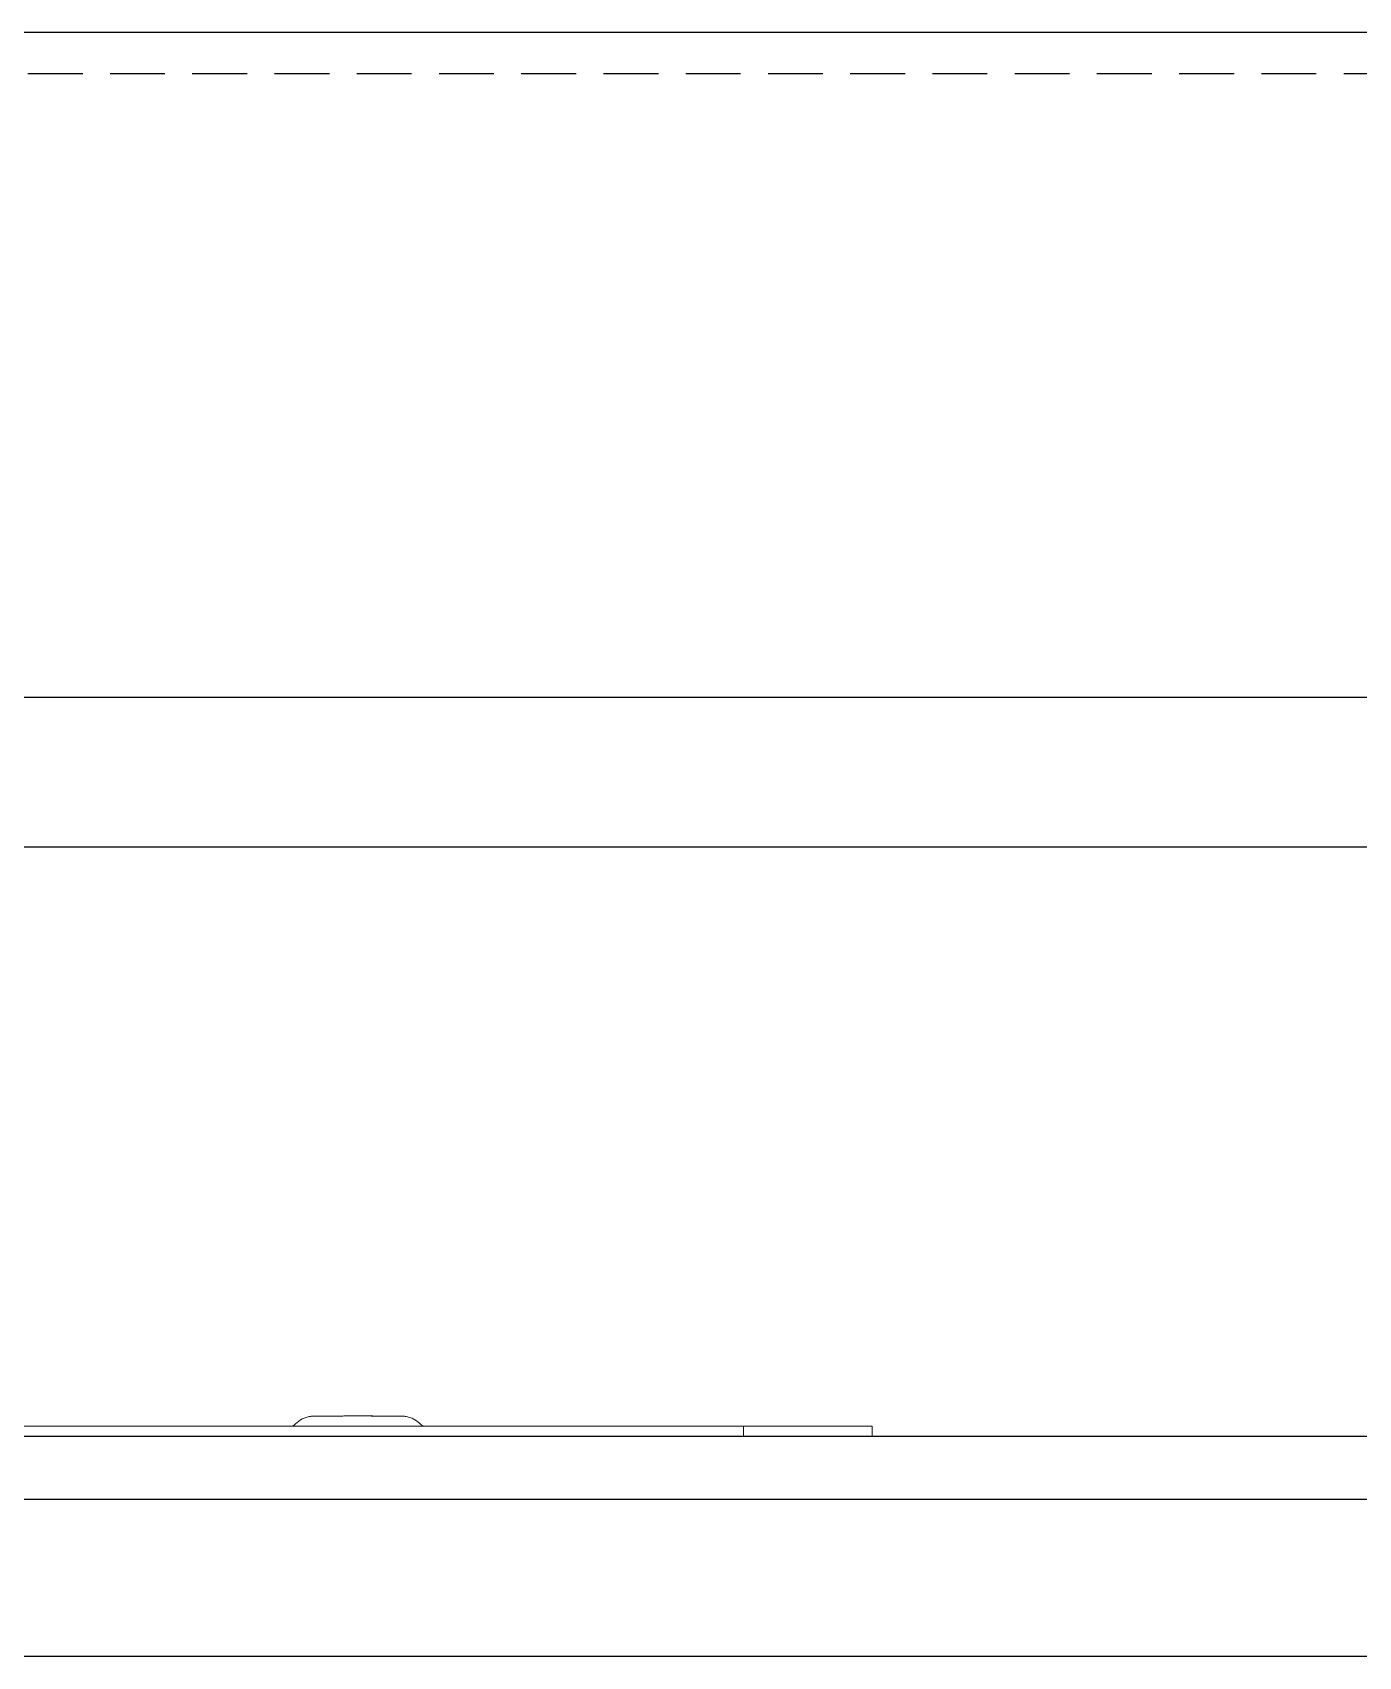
# Model space of a CAD drawing. Header units: inches. Extents: x -456 to 658, y -232 to 0.
# Drawn here: x -114.72 to -108.67, y -33.29 to -25.88 of the extents above; entities that cross this region are included whole.
import ezdxf

# ---------------------------------------------------------------- set-up
doc = ezdxf.new("R2010")
doc.units = ezdxf.units.IN
doc.header["$MEASUREMENT"] = 0
doc.linetypes.add('HIDDEN', pattern=[0.375, 0.25, -0.125])
doc.layers.add('_Defpoints', color=7, linetype='Continuous', lineweight=25, plot=False)

# ---------------------------------------------------------------- blocks, each defined once
blk = doc.blocks.new('ironridge flashfoot front view')
at = {"color": 0, "linetype": 'Continuous', "lineweight": 0}
for p, q in [((7331.098, 2674.0438), (7335.6557, 2674.0438)), ((7335.6557, 2674.0438), (7331.098, 2674.0438)), ((7335.6557, 2674.0438), (7336.2421, 2674.0438)), ((7335.6557, 2674.0438), (7335.6557, 2673.9969)), ((7336.2421, 2674.0438), (7335.6557, 2674.0438)), ((7335.6557, 2673.9969), (7335.6557, 2674.0438)), ((7336.2421, 2673.9969), (7336.2421, 2674.0438)), ((7336.2421, 2674.0438), (7336.2421, 2673.9969)), ((7331.098, 2673.9969), (7335.6557, 2673.9969)), ((7331.098, 2673.9969), (7335.6557, 2673.9969)), ((7336.2421, 2673.9969), (7335.6557, 2673.9969)), ((7336.2421, 2673.9969), (7335.6557, 2673.9969))]:
    blk.add_line(p, q, dxfattribs=at)
for points, knots in [([(7333.5875, 2674.0438), (7333.5898, 2674.0438), (7333.5922, 2674.044), (7333.5975, 2674.0451), (7333.6005, 2674.0461), (7333.6067, 2674.0492), (7333.6099, 2674.0516), (7333.6126, 2674.0543)], [0, 0, 0, 0, 0.0060037, 0.0060037, 0.01388174, 0.01388174, 0.02377762, 0.02377762, 0.02377762, 0.02377762]), ([(7333.6126, 2674.0543), (7333.6215, 2674.0634), (7333.632, 2674.071), (7333.6488, 2674.0796), (7333.6547, 2674.082), (7333.6665, 2674.0858), (7333.6726, 2674.0872), (7333.68, 2674.0884), (7333.6817, 2674.0886), (7333.6844, 2674.0889), (7333.6855, 2674.089), (7333.6879, 2674.0892), (7333.689, 2674.0893), (7333.6908, 2674.0894), (7333.6916, 2674.0894), (7333.6934, 2674.0895), (7333.6943, 2674.0895), (7333.6978, 2674.0896), (7333.7004, 2674.0897), (7333.7088, 2674.0898), (7333.7154, 2674.0898), (7333.736, 2674.09), (7333.7522, 2674.0901), (7333.7881, 2674.0902), (7333.8079, 2674.0902), (7333.8492, 2674.0903), (7333.8713, 2674.0903), (7333.915, 2674.0903), (7333.9371, 2674.0903), (7333.9786, 2674.0902), (7333.9986, 2674.0902), (7334.0337, 2674.0901), (7334.0494, 2674.09), (7334.0746, 2674.0899), (7334.0843, 2674.0898), (7334.0945, 2674.0896), (7334.0967, 2674.0896), (7334.101, 2674.0895), (7334.1017, 2674.0894), (7334.1037, 2674.0893), (7334.1051, 2674.0892), (7334.1084, 2674.089), (7334.1101, 2674.0888), (7334.1137, 2674.0883), (7334.1156, 2674.088), (7334.1208, 2674.0871), (7334.1243, 2674.0863), (7334.1349, 2674.0834), (7334.142, 2674.0807), (7334.1594, 2674.0722), (7334.1693, 2674.0652), (7334.1789, 2674.0561), (7334.1797, 2674.0552), (7334.1806, 2674.0543)], [0, 0, 0, 0, 0.0323814, 0.0323814, 0.0484409, 0.0484409, 0.0641715, 0.0641715, 0.0685783, 0.0685783, 0.0720883, 0.0720883, 0.0767028, 0.0767028, 0.0814595, 0.0814595, 0.0904195, 0.0904195, 0.1172575, 0.1172575, 0.1577257, 0.1577257, 0.2188406, 0.2188406, 0.2752867, 0.2752867, 0.3311948, 0.3311948, 0.386958, 0.386958, 0.4427599, 0.4427599, 0.4986544, 0.4986544, 0.5549385, 0.5549385, 0.5847566, 0.5847566, 0.5902947, 0.5902947, 0.5963185, 0.5963185, 0.6013932, 0.6013932, 0.6063125, 0.6063125, 0.615483, 0.615483, 0.6345804, 0.6345804, 0.6650337, 0.6650337, 0.6682541, 0.6682541, 0.6682541, 0.6682541]), ([(7334.0969, 2674.0895), (7334.0971, 2674.0895), (7334.096, 2674.0896), (7334.0937, 2674.0896), (7334.0913, 2674.0897), (7334.0876, 2674.0897), (7334.0827, 2674.0898), (7334.0777, 2674.0898), (7334.0716, 2674.0899), (7334.0644, 2674.0899), (7334.0571, 2674.09), (7334.0489, 2674.09), (7334.0395, 2674.0901), (7334.0302, 2674.0901), (7334.02, 2674.0901), (7334.009, 2674.0902), (7333.998, 2674.0902), (7333.9864, 2674.0902), (7333.9741, 2674.0902), (7333.9619, 2674.0903), (7333.9492, 2674.0903), (7333.9362, 2674.0903), (7333.9231, 2674.0903), (7333.91, 2674.0903), (7333.8966, 2674.0903), (7333.8833, 2674.0903), (7333.8702, 2674.0903), (7333.8571, 2674.0903), (7333.844, 2674.0903), (7333.8313, 2674.0903), (7333.8191, 2674.0902), (7333.8068, 2674.0902), (7333.7952, 2674.0902), (7333.7842, 2674.0902), (7333.7732, 2674.0901), (7333.763, 2674.0901), (7333.7537, 2674.0901), (7333.7444, 2674.09), (7333.7361, 2674.09), (7333.7288, 2674.0899), (7333.7216, 2674.0899), (7333.7155, 2674.0898), (7333.7106, 2674.0898), (7333.7056, 2674.0897), (7333.702, 2674.0897), (7333.6996, 2674.0896), (7333.6972, 2674.0896), (7333.6961, 2674.0895), (7333.6964, 2674.0895)], [0, 0, 0, 0, 0.0625, 0.0625, 0.0625, 0.125, 0.125, 0.125, 0.1875, 0.1875, 0.1875, 0.25, 0.25, 0.25, 0.3125, 0.3125, 0.3125, 0.375, 0.375, 0.375, 0.4375, 0.4375, 0.4375, 0.5, 0.5, 0.5, 0.5625, 0.5625, 0.5625, 0.625, 0.625, 0.625, 0.6875, 0.6875, 0.6875, 0.75, 0.75, 0.75, 0.8125, 0.8125, 0.8125, 0.875, 0.875, 0.875, 0.9375, 0.9375, 0.9375, 1, 1, 1, 1]), ([(7334.0969, 2674.0895), (7334.0971, 2674.0895), (7334.0961, 2674.0896), (7334.0937, 2674.0896), (7334.0931, 2674.0896), (7334.0924, 2674.0897), (7334.0917, 2674.0897), (7334.0909, 2674.0897), (7334.0901, 2674.0897), (7334.0892, 2674.0897), (7334.0873, 2674.0897), (7334.0852, 2674.0898), (7334.0828, 2674.0898), (7334.0803, 2674.0898), (7334.0776, 2674.0898), (7334.0745, 2674.0899), (7334.073, 2674.0899), (7334.0714, 2674.0899), (7334.0697, 2674.0899), (7334.0681, 2674.0899), (7334.0663, 2674.0899), (7334.0645, 2674.0899), (7334.0572, 2674.09), (7334.0489, 2674.09), (7334.0397, 2674.0901), (7334.035, 2674.0901), (7334.0302, 2674.0901), (7334.025, 2674.0901), (7334.0225, 2674.0901), (7334.0199, 2674.0901), (7334.0172, 2674.0901), (7334.0145, 2674.0901), (7334.0118, 2674.0902), (7334.0091, 2674.0902), (7333.9981, 2674.0902), (7333.9865, 2674.0902), (7333.9743, 2674.0902), (7333.9712, 2674.0902), (7333.9681, 2674.0902), (7333.965, 2674.0903), (7333.9618, 2674.0903), (7333.9586, 2674.0903), (7333.9555, 2674.0903), (7333.9491, 2674.0903), (7333.9427, 2674.0903), (7333.9362, 2674.0903), (7333.9233, 2674.0903), (7333.9101, 2674.0903), (7333.8967, 2674.0903), (7333.8833, 2674.0903), (7333.8701, 2674.0903), (7333.8571, 2674.0903), (7333.8506, 2674.0903), (7333.8441, 2674.0903), (7333.8377, 2674.0903), (7333.8313, 2674.0903), (7333.8251, 2674.0902), (7333.819, 2674.0902), (7333.8068, 2674.0902), (7333.7952, 2674.0902), (7333.7842, 2674.0902), (7333.7814, 2674.0902), (7333.7787, 2674.0901), (7333.776, 2674.0901), (7333.7733, 2674.0901), (7333.7707, 2674.0901), (7333.7682, 2674.0901), (7333.7631, 2674.0901), (7333.7582, 2674.0901), (7333.7536, 2674.0901), (7333.749, 2674.09), (7333.7446, 2674.09), (7333.7405, 2674.09), (7333.7384, 2674.09), (7333.7364, 2674.09), (7333.7344, 2674.09), (7333.7325, 2674.09), (7333.7306, 2674.0899), (7333.7287, 2674.0899), (7333.7215, 2674.0899), (7333.7154, 2674.0898), (7333.7105, 2674.0898), (7333.7081, 2674.0898), (7333.7059, 2674.0897), (7333.7041, 2674.0897), (7333.7032, 2674.0897), (7333.7023, 2674.0897), (7333.7016, 2674.0897), (7333.7008, 2674.0897), (7333.7001, 2674.0896), (7333.6996, 2674.0896), (7333.6972, 2674.0896), (7333.6961, 2674.0895), (7333.6964, 2674.0895)], [0, 0, 0, 0, 0.0625, 0.0625, 0.0625, 0.078125, 0.078125, 0.078125, 0.09375, 0.09375, 0.09375, 0.125, 0.125, 0.125, 0.15625, 0.15625, 0.15625, 0.171875, 0.171875, 0.171875, 0.1875, 0.1875, 0.1875, 0.25, 0.25, 0.25, 0.28125, 0.28125, 0.28125, 0.296875, 0.296875, 0.296875, 0.3125, 0.3125, 0.3125, 0.375, 0.375, 0.375, 0.390625, 0.390625, 0.390625, 0.40625, 0.40625, 0.40625, 0.4375, 0.4375, 0.4375, 0.5, 0.5, 0.5, 0.5625, 0.5625, 0.5625, 0.59375, 0.59375, 0.59375, 0.625, 0.625, 0.625, 0.6875, 0.6875, 0.6875, 0.703125, 0.703125, 0.703125, 0.71875, 0.71875, 0.71875, 0.75, 0.75, 0.75, 0.78125, 0.78125, 0.78125, 0.796875, 0.796875, 0.796875, 0.8125, 0.8125, 0.8125, 0.875, 0.875, 0.875, 0.90625, 0.90625, 0.90625, 0.921875, 0.921875, 0.921875, 0.9375, 0.9375, 0.9375, 1, 1, 1, 1]), ([(7334.1806, 2674.0543), (7334.1833, 2674.0516), (7334.1864, 2674.0493), (7334.1932, 2674.0459), (7334.1969, 2674.0447), (7334.2024, 2674.0439), (7334.2041, 2674.0438), (7334.2058, 2674.0438)], [0, 0, 0, 0, 0.00969282, 0.00969282, 0.01944657, 0.01944657, 0.02376611, 0.02376611, 0.02376611, 0.02376611])]:
    blk.add_open_spline(points, degree=3, knots=knots, dxfattribs=at)

msp = doc.modelspace()

# ---------------------------------------------------------------- linework, layer by layer
for points in [[(0, -25.88019), (-219.36285, -25.88019)], [(0.06297, -28.91307), (-219.29988, -28.91307)], [(0.06407, -29.59547), (-219.29879, -29.59547)], [(0, -32.28212), (-228.1713, -32.28212)], [(0, -32.56878), (-228.1713, -32.56878)], [(0, -33.28543), (-228.1713, -33.28543)]]:
    msp.add_lwpolyline(points)
at = {"layer": '_Defpoints', "linetype": 'HIDDEN'}
msp.add_lwpolyline([(-219.36285, -26.06652), (0, -26.06652)], dxfattribs=at)

# ---------------------------------------------------------------- block references
msp.add_blockref('ironridge flashfoot front view', (-7447.12974, -2706.27899))

doc.saveas('drawing.dxf')
